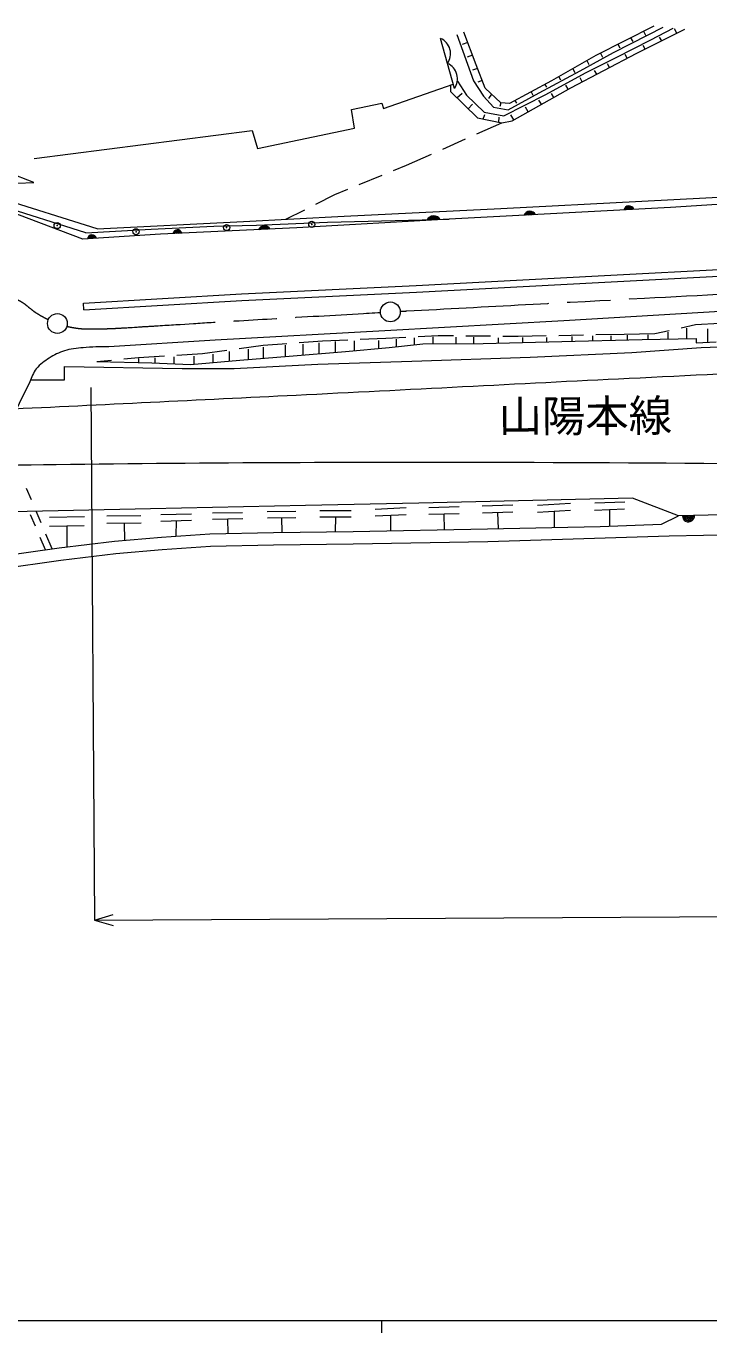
# Model space of a CAD drawing. Units: millimetres, scale not verified. Extents: x 40000 to 680000, y 20000 to 380000.
# Drawn here: x 239332 to 294425, y 204000 to 309552 of the extents above; entities that cross this region are included whole.
import ezdxf
from ezdxf.enums import TextEntityAlignment as Align

# ---------------------------------------------------------------- set-up
doc = ezdxf.new("R2010")
doc.units = ezdxf.units.MM
doc.header["$LTSCALE"] = 1000
doc.header["$PDMODE"] = 32
doc.header["$PDSIZE"] = 500
doc.linetypes.add('CHAIN', pattern=[18.5, 12, -1.5, 3.5, -1.5])
for name, color, linetype, lineweight in [('M-BGD', 7, 'Continuous', 13), ('M-BMK', 2, 'CHAIN', 13), ('M-BMK-SRVR', 3, 'Continuous', 13), ('M-STR-HTXT', 7, 'Continuous', 13), ('M-TTL-BAND', 7, 'Continuous', 13)]:
    doc.layers.add(name, color=color, linetype=linetype, lineweight=lineweight)
doc.layers.add('M-BGD-HTXT', color=7, linetype='Continuous')
doc.styles.add('ＭＳ ゴシック', font='')
doc.styles.get('ＭＳ ゴシック').set_extended_font_data('MS Gothic')

msp = doc.modelspace()

# ---------------------------------------------------------------- linework, layer by layer
at = {"layer": 'M-BGD'}
for p, q in [((289979, 309552), (285306, 307187)), ((288625, 307378), (292496, 309304)), ((289533, 308844), (290726, 309478)), ((289741, 308445), (291535, 309399)), ((291849, 308982), (291651, 309325)), ((273894, 304513), (272769, 308556)), ((274097, 308871), (275445, 305133)), ((274975, 308217), (274523, 308074)), ((275638, 306425), (274663, 309060)), ((286735, 307416), (289533, 308844)), ((286938, 307015), (289741, 308445)), ((288114, 308609), (288280, 308302)), ((289150, 309133), (289305, 308833)), ((290630, 308376), (290435, 308649)), ((275349, 307204), (274935, 307034)), ((285306, 307187), (281721, 305128)), ((283298, 304575), (288625, 307378)), ((284052, 305947), (286735, 307416)), ((285687, 307380), (285854, 307051)), ((287094, 308092), (287248, 307797)), ((287839, 306965), (287675, 307258)), ((289275, 307702), (289116, 307976)), ((275749, 306143), (275365, 305983)), ((276384, 304534), (275638, 306425)), ((283437, 306114), (283615, 305820)), ((284459, 305775), (286938, 307015)), ((284586, 306774), (284752, 306441)), ((286403, 306209), (286251, 306512)), ((274131, 305107), (274866, 303982)), ((275445, 305133), (276233, 303900)), ((276134, 305166), (275771, 305017)), ((281721, 305128), (278341, 303314)), ((280734, 304167), (284052, 305947)), ((281274, 304040), (284459, 305775)), ((282313, 305468), (282466, 305202)), ((284199, 305049), (284030, 305377)), ((285376, 305669), (285206, 305981)), ((268173, 302892), (273794, 304871)), ((273579, 304795), (273581, 304265)), ((273581, 304265), (275755, 302137)), ((274095, 303762), (274506, 304140)), ((277629, 303365), (276384, 304534)), ((276897, 304052), (276642, 303701)), ((277880, 302304), (281274, 304040)), ((278229, 302794), (280734, 304167)), ((278552, 301902), (283298, 304575)), ((280087, 304251), (280223, 303977)), ((281203, 304850), (281332, 304618)), ((281906, 303791), (281725, 304105)), ((283076, 304450), (282883, 304772)), ((265579, 302816), (268040, 303331)), ((268040, 303331), (268173, 302892)), ((274866, 303982), (276297, 302590)), ((274994, 302882), (275354, 303242)), ((276233, 303900), (277047, 302997)), ((277047, 302997), (278229, 302794)), ((277629, 303365), (277557, 303062)), ((278341, 303314), (277629, 303365)), ((278760, 303538), (278913, 303322)), ((279853, 302634), (279640, 303009)), ((280925, 303238), (280713, 303580)), ((265827, 301300), (265579, 302816)), ((275755, 302137), (277726, 301736)), ((276201, 302046), (276337, 302420)), ((276297, 302590), (277880, 302304)), ((277469, 301789), (277507, 302191)), ((277726, 301736), (278552, 301902)), ((278680, 301974), (278451, 302382)), ((239973, 298873), (257560, 301128)), ((257560, 301128), (257989, 299669)), ((257989, 299669), (265827, 301300)), ((275703, 300841), (277726, 301736)), ((272960, 299627), (274789, 300436)), ((270023, 298326), (272046, 299222)), ((239939, 296930), (237892, 297719)), ((268983, 297897), (270023, 298326)), ((237320, 296816), (239939, 296930)), ((266209, 296753), (268058, 297516)), ((244153, 292858), (234208, 296004)), ((243903, 292338), (234208, 296004)), ((245070, 293166), (234523, 296503)), ((262715, 295173), (264245, 295942)), ((264245, 295942), (265285, 296372)), ((289011, 295417), (305638, 296249)), ((316344, 296448), (291328, 294908)), ((260293, 293954), (261822, 294724)), ((264992, 294208), (277626, 294816)), ((291328, 294908), (273459, 293950)), ((277626, 294816), (289011, 295417)), ((245070, 293166), (256868, 293769)), ((254481, 293381), (257927, 293483)), ((256868, 293769), (264992, 294208)), ((257927, 293483), (263660, 293724)), ((273459, 293950), (261181, 293254)), ((263660, 293724), (273459, 293950)), ((250178, 292739), (243903, 292338)), ((244153, 292858), (249421, 293139)), ((249421, 293139), (254481, 293381)), ((261181, 293254), (250178, 292739)), ((270802, 288612), (285499, 289390)), ((285499, 289390), (298099, 290048)), ((285527, 288851), (298129, 289509)), ((256702, 287923), (270802, 288612)), ((270830, 288072), (285527, 288851)), ((243968, 287175), (256702, 287923)), ((243999, 286636), (243968, 287175)), ((243999, 286636), (256731, 287384)), ((256731, 287384), (270830, 288072)), ((295794, 286515), (282728, 285752)), ((282728, 285752), (268270, 284944)), ((292199, 285189), (293357, 285441)), ((292655, 284298), (292655, 285168)), ((293357, 285441), (295310, 285549)), ((294350, 284019), (294350, 285088)), ((254575, 284180), (246003, 283656)), ((268270, 284944), (254575, 284180)), ((261354, 283985), (263243, 284124)), ((262968, 283082), (262968, 283957)), ((263243, 284124), (265298, 284213)), ((264307, 283193), (264307, 284075)), ((265835, 283330), (265835, 284129)), ((266297, 284256), (268352, 284344)), ((267786, 283517), (267786, 284164)), ((268352, 284344), (269968, 284428)), ((269226, 283660), (269226, 284265)), ((270677, 283810), (270677, 284371)), ((270967, 284480), (272583, 284563)), ((272172, 283885), (272172, 284454)), ((272583, 284563), (273806, 284552)), ((274041, 283901), (274041, 284430)), ((274806, 284543), (276806, 284524)), ((275466, 283912), (275466, 284430)), ((276223, 283918), (282549, 284078)), ((277447, 283949), (277447, 284366)), ((277805, 284515), (279028, 284503)), ((279028, 284503), (281309, 284551)), ((279421, 283999), (279421, 284395)), ((281360, 284048), (281360, 284413)), ((282309, 284572), (284309, 284614)), ((282549, 284078), (289054, 284238)), ((283400, 284099), (283400, 284495)), ((285056, 284140), (285056, 284543)), ((285308, 284635), (287589, 284683)), ((286541, 284176), (286541, 284537)), ((287589, 284683), (290064, 284723)), ((287866, 284209), (287866, 284600)), ((289054, 284238), (293411, 284311)), ((289521, 284246), (289521, 284617)), ((290064, 284723), (291222, 284976)), ((291141, 284273), (291141, 284824)), ((293411, 284311), (293411, 283964)), ((293411, 283964), (295021, 284058)), ((248406, 282791), (250490, 282923)), ((251488, 282987), (253572, 283120)), ((252891, 282247), (252891, 282905)), ((253572, 283120), (255524, 283380)), ((254411, 282377), (254411, 283064)), ((255754, 282491), (255754, 283283)), ((256515, 283512), (258467, 283772)), ((256586, 282561), (260558, 282881)), ((257266, 282616), (257266, 283472)), ((258467, 283772), (260357, 283911)), ((258490, 282715), (258490, 283614)), ((260258, 282857), (260258, 283780)), ((260558, 282881), (265108, 283260)), ((261683, 282975), (261683, 283858)), ((265108, 283260), (268640, 283599)), ((268640, 283599), (271334, 283879)), ((271334, 283879), (276223, 283918)), ((279998, 282818), (288200, 283177)), ((288200, 283177), (293798, 283583)), ((293798, 283583), (296671, 283689)), ((242438, 280991), (242438, 282060)), ((242438, 282060), (251911, 281890)), ((245045, 282455), (246228, 282573)), ((245045, 282455), (249462, 282362)), ((247223, 282673), (248406, 282791)), ((248432, 282384), (248438, 282692)), ((249462, 282362), (252595, 282222)), ((249744, 282349), (249744, 282769)), ((251287, 282281), (251287, 282840)), ((251911, 281890), (256121, 281910)), ((252595, 282222), (256586, 282561)), ((256121, 281910), (262876, 282249)), ((262876, 282249), (270449, 282488)), ((270449, 282488), (279998, 282818)), ((239617, 280815), (235574, 272615)), ((239699, 280991), (242438, 280991)), ((239752, 271283), (239361, 272204)), ((288258, 271423), (271009, 271027)), ((291977, 269992), (288258, 271423)), ((249355, 270550), (238189, 270324)), ((240534, 269442), (240143, 270363)), ((261870, 270822), (249355, 270550)), ((254357, 270242), (256800, 270278)), ((258792, 270352), (261083, 270368)), ((271009, 271027), (261870, 270822)), ((263036, 270422), (265558, 270422)), ((267488, 270548), (270002, 270656)), ((271819, 270668), (274274, 270740)), ((276130, 270802), (278597, 270886)), ((276146, 270235), (278613, 270318)), ((277380, 270277), (277417, 268953)), ((280598, 270859), (283256, 271015)), ((280602, 270294), (283260, 270449)), ((281931, 270372), (281941, 269052)), ((285206, 270464), (287625, 270560)), ((285214, 271042), (287633, 271138)), ((286416, 270512), (286397, 269164)), ((310907, 270390), (291977, 269992)), ((240085, 269167), (239695, 270088)), ((241224, 269158), (244025, 269214)), ((241229, 269884), (244030, 269940)), ((242625, 269186), (242613, 267492)), ((245838, 269998), (248600, 270022)), ((245851, 269403), (248613, 269427)), ((247232, 269415), (247262, 268028)), ((250197, 269578), (252672, 269633)), ((250213, 270115), (252687, 270171)), ((251434, 269605), (251398, 268352)), ((254366, 269734), (256808, 269770)), ((255587, 269752), (255607, 268566)), ((258804, 269841), (261095, 269857)), ((259950, 269849), (259978, 268657)), ((263030, 269910), (265553, 269910)), ((264292, 269910), (264279, 268715)), ((267486, 270004), (270000, 270112)), ((268743, 270058), (268738, 268789)), ((271822, 270118), (274276, 270190)), ((273049, 270154), (273054, 268869)), ((285655, 269134), (290604, 269334)), ((290604, 269334), (291977, 269992)), ((240896, 267259), (240476, 268247)), ((241428, 267335), (240924, 268522)), ((246466, 267961), (250242, 268276)), ((250242, 268276), (254161, 268533)), ((254161, 268533), (259281, 268648)), ((259281, 268648), (265717, 268734)), ((265717, 268734), (276559, 268934)), ((276559, 268934), (285655, 269134)), ((276579, 267934), (291224, 268385)), ((291224, 268385), (308905, 268759)), ((237026, 266703), (242003, 267418)), ((242003, 267418), (246466, 267961)), ((246568, 266966), (250316, 267279)), ((250316, 267279), (254204, 267534)), ((254204, 267534), (259299, 267648)), ((259299, 267648), (265733, 267734)), ((265733, 267734), (276579, 267934)), ((237193, 265717), (242135, 266426)), ((242135, 266426), (246568, 266966))]:
    msp.add_line(p, q, dxfattribs=at)
for centre, radius, start, end in [((272231, 307317), 1351, 324.58906, 66.51491), ((272793, 305296), 1351, 324.58906, 66.51491), ((279984, 294069), 531, 28.85928, 157.28022), ((279981, 294115), 425, 28.85928, 157.28022), ((287974, 294601), 427, 20.36433, 165.77517), ((287973, 294627), 342, 20.36433, 165.77517), ((287972, 294652), 256, 20.36433, 165.77517), ((287970, 294677), 171, 20.36433, 165.77517), ((287969, 294703), 85.4, 20.36433, 165.77517), ((272226, 293601), 621, 32.43904, 150.20258), ((272224, 293665), 497, 32.43904, 150.20258), ((272223, 293729), 372, 32.43904, 150.20258), ((272221, 293793), 248, 32.43904, 150.20258), ((272220, 293857), 124, 32.43904, 150.20258), ((279979, 294161), 319, 28.85928, 157.28022), ((279976, 294207), 212, 28.85928, 157.28022), ((279974, 294253), 106, 28.85928, 157.28022), ((244651, 292303), 383, 16.12576, 171.17868), ((244650, 292320), 306, 16.12576, 171.17868), ((244649, 292336), 230, 16.12576, 171.17868), ((244648, 292353), 153, 16.12576, 171.17868), ((244647, 292369), 76.5, 16.12576, 171.17868), ((251543, 292727), 375, 14.25428, 171.10398), ((251542, 292742), 300, 14.25428, 171.10398), ((251541, 292757), 225, 14.25428, 171.10398), ((251541, 292772), 150, 14.25428, 171.10398), ((251540, 292787), 75.1, 14.25428, 171.10398), ((258566, 292923), 508, 26.88248, 158.47578), ((258564, 292964), 407, 26.88248, 158.47578), ((258562, 293006), 305, 26.88248, 158.47578), ((258560, 293048), 203, 26.88248, 158.47578), ((258558, 293089), 102, 26.88248, 158.47578), ((292787, 269997), 487, 179.71211, 2.69305), ((292787, 269999), 390, 179.71211, 2.69305), ((292787, 270002), 292, 179.71211, 2.69305), ((292787, 270004), 195, 179.71211, 2.69305), ((292787, 270007), 97.5, 179.71211, 2.69305)]:
    msp.add_arc(centre, radius, start, end, dxfattribs=at)
for points, knots in [([(67533, 274794), (71303, 274876), (75073, 274978), (78844, 275040), (85871, 275154), (92899, 275184), (99926, 275268), (106410, 275347), (112894, 275435), (119378, 275526), (125786, 275616), (132193, 275726), (138601, 275812), (144942, 275897), (151283, 275950), (157624, 276041), (162538, 276111), (167452, 276165), (172365, 276284), (178561, 276434), (184754, 276699), (190949, 276880), (197485, 277070), (204024, 277164), (210558, 277395), (215394, 277566), (220227, 277821), (225061, 278038), (229250, 278227), (233439, 278415), (237627, 278612), (245460, 278981), (253292, 279365), (261124, 279753), (270078, 280197), (279030, 280672), (287984, 281112), (292790, 281348), (297595, 281581), (302402, 281798), (308580, 282078), (314759, 282338), (320938, 282592), (326923, 282838), (332908, 283123), (338895, 283300), (343249, 283429), (347606, 283476), (351961, 283558), (359148, 283693), (366335, 283807), (373522, 283944), (378865, 284045), (384206, 284177), (389549, 284266), (396113, 284375), (402679, 284434), (409244, 284523), (416395, 284620), (423547, 284709), (430698, 284824), (436276, 284913), (441854, 285047), (447432, 285124), (451966, 285186), (456501, 285171), (461034, 285253), (463900, 285304), (466764, 285405), (469629, 285481)], [0, 0, 0, 0, 1, 1, 1, 2, 2, 2, 3, 3, 3, 4, 4, 4, 5, 5, 5, 6, 6, 6, 7, 7, 7, 8, 8, 8, 9, 9, 9, 10, 10, 10, 11, 11, 11, 12, 12, 12, 13, 13, 13, 14, 14, 14, 15, 15, 15, 16, 16, 16, 17, 17, 17, 18, 18, 18, 19, 19, 19, 20, 20, 20, 21, 21, 21, 22, 22, 22, 23, 23, 23, 23]), ([(246006, 283656), (245313, 283631), (244617, 283649), (243927, 283580), (243420, 283529), (242905, 283486), (242420, 283332), (241989, 283195), (241581, 282984), (241200, 282741), (240819, 282498), (240433, 282236), (240151, 281883), (239902, 281572), (239795, 281171), (239617, 280815)], [0, 0, 0, 0, 1, 1, 1, 2, 2, 2, 3, 3, 3, 4, 4, 4, 5, 5, 5, 5]), ([(67238, 270976), (72974, 271091), (78711, 271203), (84447, 271321), (91212, 271460), (97976, 271639), (104742, 271750), (112136, 271871), (119532, 271892), (126926, 272008), (134908, 272133), (142888, 272343), (150869, 272480), (155743, 272563), (160619, 272574), (165493, 272693), (170088, 272806), (174679, 273083), (179274, 273166), (183011, 273234), (186750, 273155), (190488, 273186), (196791, 273238), (203094, 273353), (209396, 273466), (220181, 273661), (230963, 274014), (241749, 274153), (254106, 274313), (266464, 274352), (278822, 274325), (295024, 274289), (311226, 274074), (327427, 273885), (339463, 273745), (351498, 273506), (363534, 273370), (376363, 273225), (389193, 273149), (402023, 273048), (417379, 272928), (432735, 272823), (448091, 272710), (455338, 272657), (462586, 272604), (469833, 272551)], [0, 0, 0, 0, 1, 1, 1, 2, 2, 2, 3, 3, 3, 4, 4, 4, 5, 5, 5, 6, 6, 6, 7, 7, 7, 8, 8, 8, 9, 9, 9, 10, 10, 10, 11, 11, 11, 12, 12, 12, 13, 13, 13, 14, 14, 14, 15, 15, 15, 15])]:
    msp.add_open_spline(points, degree=3, knots=knots, dxfattribs=at)
for p in [(241835, 293443), (255508, 293281), (262381, 293540), (248201, 292941)]:
    msp.add_point(p, dxfattribs=at)
at = {"layer": 'M-BMK'}
for points, knots in [([(269520, 286515), (269694, 286524), (269868, 286534), (270042, 286544), (276438, 286894), (282834, 287235), (289230, 287576), (293760, 287818), (298290, 288057), (302820, 288295), (307589, 288546), (312358, 288792), (317128, 289043), (321847, 289291), (326568, 289525), (331286, 289791), (336596, 290091), (341902, 290442), (347211, 290749), (351521, 290999), (355830, 291258), (360142, 291468), (362787, 291596), (365433, 291710), (368080, 291800)], [0, 0, 0, 0, 1, 1, 1, 2, 2, 2, 3, 3, 3, 4, 4, 4, 5, 5, 5, 6, 6, 6, 7, 7, 7, 8, 8, 8, 8]), ([(236049, 288496), (236196, 288462), (236344, 288430), (236487, 288380), (237342, 288077), (238191, 287733), (238971, 287272), (239370, 287037), (239692, 286688), (240079, 286434), (240411, 286216), (240761, 286022), (241118, 285847)], [0, 0, 0, 0, 1, 1, 1, 2, 2, 2, 3, 3, 3, 4, 4, 4, 4]), ([(242617, 285308), (242960, 285226), (243309, 285159), (243661, 285127), (244303, 285068), (244951, 285093), (245597, 285107), (246702, 285131), (247805, 285222), (248909, 285286), (250815, 285398), (252721, 285529), (254627, 285646), (256642, 285769), (258657, 285887), (260673, 286005), (263092, 286147), (265510, 286288), (267929, 286425)], [0, 0, 0, 0, 1, 1, 1, 2, 2, 2, 3, 3, 3, 4, 4, 4, 5, 5, 5, 6, 6, 6, 6])]:
    msp.add_open_spline(points, degree=3, knots=knots, dxfattribs=at)
at = {"layer": 'M-BMK-SRVR'}
for centre in [(268725, 286470), (241853, 285533)]:
    msp.add_circle(centre, 800, dxfattribs=at)
at = {"layer": 'M-STR-HTXT'}
for p, q in [((244561, 280363), (244861, 237347)), ((244861, 237347), (470434, 238615)), ((244861, 237347), (246358, 237805)), ((244861, 237347), (246363, 236905))]:
    msp.add_line(p, q, dxfattribs=at)
at = {"layer": 'M-TTL-BAND'}
for p, q in [((40000, 205000), (579000, 205000)), ((268000, 205000), (268000, 204000))]:
    msp.add_line(p, q, dxfattribs=at)

# ---------------------------------------------------------------- texts
at = {"layer": 'M-BGD-HTXT', "style": 'ＭＳ ゴシック'}
msp.add_text('山陽本線', height=2566, rotation=0.262, dxfattribs=at).set_placement((284465, 276014), align=Align.BOTTOM_CENTER)

doc.saveas('drawing.dxf')
